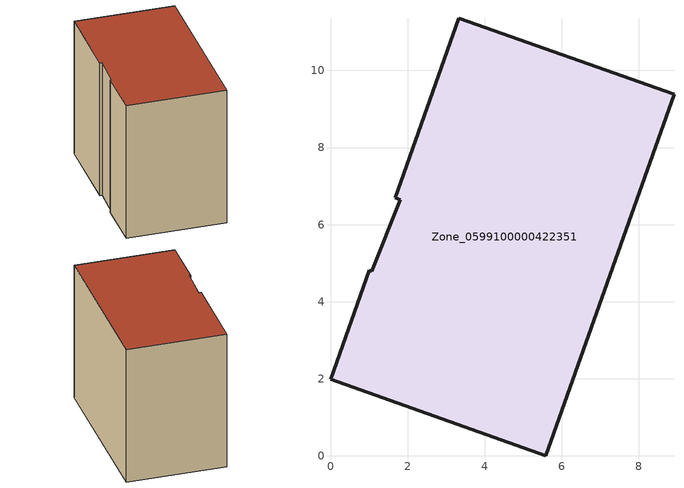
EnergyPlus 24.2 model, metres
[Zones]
Zone_0599100000422351
 floor ground (C_G): 0,1.98 1,4.81 1.07,4.79 1.81,6.65 1.68,6.7 3.33,11.36 8.91,9.38 5.58,0 z0.55
 wall outside (C_F): 5.58,0 8.91,9.38 3.33,11.36 1.68,6.7 1.81,6.65 1.07,4.79 1,4.81 0,1.98 5.58,0 z0.55:9.14
 roof outside (C_R): 1.81,6.65 1.07,4.79 1,4.81 0,1.98 5.58,0 8.91,9.38 3.33,11.36 1.68,6.7 z9.14
[BUILDING]
Pand.0599100000422351: North Axis=0; Terrain=City; Loads Convergence Tolerance Value=0.04; Temperature Convergence Tolerance Value=0.4; Solar Distribution=FullExterior; Maximum Number of Warmup Days=25; Minimum Number of Warmup Days=1
[Site:Location]
Rotterdam.The.Hague.AP_ZH_NLD Design_Conditions: Latitude=51.96; Longitude=4.45; Time Zone=1; Elevation=-4.5
[SITE:GROUNDTEMPERATURE:BUILDINGSURFACE]
18, 18, 18, 18, 18, 18, 18, 18, 18, 18, 18, 18
[MATERIAL] Thermal Absorptance=0.9; Solar Absorptance=0.7; Visible Absorptance=0.7
Name | Roughness | Thickness | Conductivity | Density | Specific Heat
G.TC.2006-2014 | MediumSmooth | 0.15 | 0.06 | 540 | 1210
F.TC.2006-2014 | Rough | 0.3 | 0.12 | 1920 | 840
R.TC.2006-2014 | MediumRough | 0.2 | 0.08 | 1500 | 1000
[CONSTRUCTION]
C_G: G.TC.2006-2014
C_F: F.TC.2006-2014
C_R: R.TC.2006-2014
[ZONE]
Zone_0599100000422351: Type=1; Multiplier=1; Ceiling Height=Autocalculate; Volume=Autocalculate; Floor Area=autocalculate; Part of Total Floor Area=Yes
[ZONEINFILTRATION:DESIGNFLOWRATE]
Infil_Zone_0599100000422351: Zone or ZoneList or Space or SpaceList=Zone_0599100000422351; Schedule=AlwaysOn; Design Flow Rate Calculation Method=Flow/Area; Flow Rate per Floor Area=0.0015; Constant Term Coefficient=1; Temperature Term Coefficient=0; Velocity Term Coefficient=0; Velocity Squared Term Coefficient=0
[HVACTEMPLATE:ZONE:IDEALLOADSAIRSYSTEM]
Zone_0599100000422351: Maximum Heating Supply Air Temperature=50; Minimum Cooling Supply Air Temperature=13; Maximum Heating Supply Air Humidity Ratio=0.0156; Minimum Cooling Supply Air Humidity Ratio=0.0077; Heating Limit=NoLimit; Cooling Limit=NoLimit; Dehumidification Control Type=ConstantSensibleHeatRatio; Cooling Sensible Heat Ratio=0.7; Dehumidification Setpoint=60; Humidification Control Type=None; Humidification Setpoint=30; Outdoor Air Method=None; Outdoor Air Flow Rate per Person=0.00944; Outdoor Air Flow Rate per Zone Floor Area=0; Outdoor Air Flow Rate per Zone=0; Demand Controlled Ventilation Type=None; Outdoor Air Economizer Type=NoEconomizer; Heat Recovery Type=None; Sensible Heat Recovery Effectiveness=0.7; Latent Heat Recovery Effectiveness=0.65
[ZONECONTROL:THERMOSTAT]
ThermostatControl_Zone_0599100000422351: Zone or ZoneList=Zone_0599100000422351; Control Type Schedule=DualSetpointControlType; Control 1=Thermostat_Zone_0599100000422351; Temperature Difference Between Cutout And Setpoint=0
[THERMOSTATSETPOINT:DUALSETPOINT]
Thermostat_Zone_0599100000422351: Heating Setpoint Temperature Schedule=HeatingSetpoint_Zone_0599100000422351; Cooling Setpoint Temperature Schedule=CoolingSetpoint_Zone_0599100000422351
[SCHEDULE:COMPACT]
HeatingSetpoint_Zone_0599100000422351: Through: 12/31, For: AllDays, Until: 24:00, 21
CoolingSetpoint_Zone_0599100000422351: Through: 12/31, For: AllDays, Until: 24:00, 24
DualSetpointControlType: Through: 12/31, For: AllDays, Until: 24:00, 4
AlwaysOn: Through: 12/31, For: AllDays, Until: 24:00, 1
